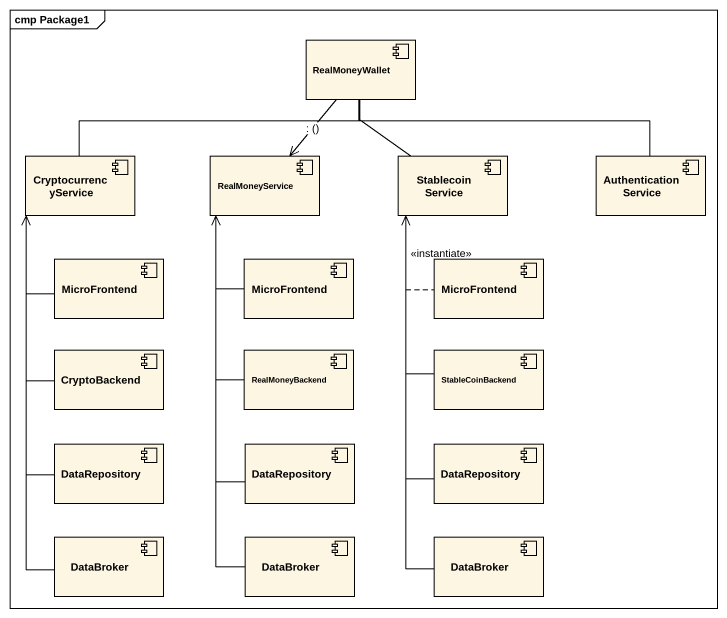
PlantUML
@startuml
mainframe cmp Package1
component RealMoneyWallet
component CryptocurrencyService
component RealMoneyService
component "Stablecoin Service" as Stablecoin_Service
component AuthenticationService
component MicroFrontend
component "MicroFrontend" as MicroFrontend_2
component "MicroFrontend" as MicroFrontend_3
component CryptoBackend
component RealMoneyBackend
component StableCoinBackend
component DataRepository
component "DataRepository" as DataRepository_2
component "DataRepository" as DataRepository_3
component DataBroker
component "DataBroker" as DataBroker_2
component "DataBroker" as DataBroker_3
RealMoneyWallet -left- CryptocurrencyService
RealMoneyWallet --> RealMoneyService : : ()
RealMoneyWallet -- Stablecoin_Service
RealMoneyWallet -right- AuthenticationService
Stablecoin_Service <.. MicroFrontend_3 : <<instantiate>>
MicroFrontend -up-> CryptocurrencyService
MicroFrontend_2 -up-> RealMoneyService
CryptoBackend -up-> CryptocurrencyService
RealMoneyBackend -up-> RealMoneyService
StableCoinBackend -up-> Stablecoin_Service
DataRepository -up-> CryptocurrencyService
DataRepository_2 -up-> RealMoneyService
DataRepository_3 -up-> Stablecoin_Service
DataBroker -up-> CryptocurrencyService
DataBroker_2 -up-> RealMoneyService
DataBroker_3 -up-> Stablecoin_Service
@enduml
